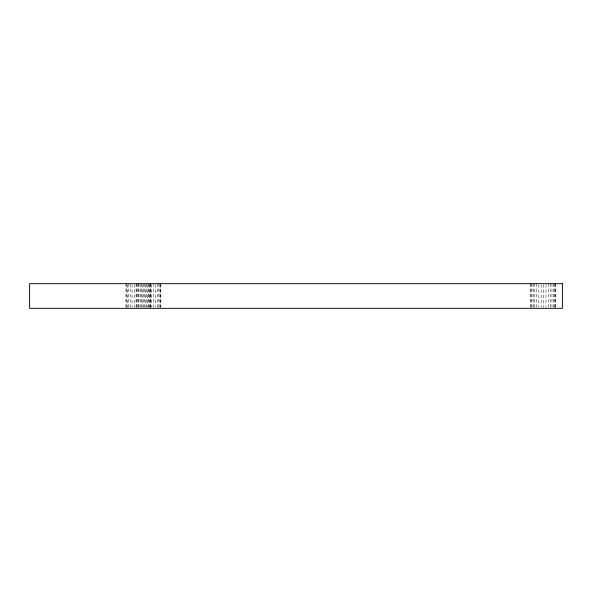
<?xml version="1.0" encoding="UTF-8"?>
<svg xmlns="http://www.w3.org/2000/svg" width="592" height="592" viewBox="0 0 592 592"><rect width="100%" height="100%" fill="white"/><g stroke="black" fill="none" stroke-linecap="round" stroke-linejoin="round"><path stroke-width="0.44" stroke-dasharray="2.96 2.22" d="M555.407 283.672L555.407 307.418M555.17 283.672L555.17 307.418M554.489 283.672L554.489 307.418M553.409 283.672L553.409 307.418M551.973 283.672L551.973 307.418M550.227 283.672L550.227 307.418M548.222 283.672L548.222 307.418M546.002 284.582L546.002 307.418M543.604 284.582L543.604 307.418M541.147 284.582L541.147 307.418M538.831 284.582L538.831 307.418M536.715 283.672L536.715 307.418M534.828 283.672L534.828 307.418M533.237 283.672L533.237 307.418M531.971 283.672L531.971 307.418M531.083 283.672L531.083 307.418M530.617 283.672L530.617 307.418M160.861 284.582L160.861 307.418M160.617 283.672L160.617 307.418M159.936 283.672L159.936 307.418M158.856 283.672L158.856 307.418M157.42 283.672L157.42 307.418M155.674 284.582L155.674 307.418M153.668 283.672L153.668 307.418M151.448 284.582L151.448 307.418M150.76 283.672L150.76 307.418M150.523 283.672L150.523 307.418M149.843 284.582L149.843 307.418M149.051 283.672L149.051 307.418M148.762 283.672L148.762 307.418M147.327 284.582L147.327 307.418M146.594 283.672L146.594 307.418M145.58 284.582L145.58 307.418M144.278 283.672L144.278 307.418M143.575 283.672L143.575 307.418M142.161 284.582L142.161 307.418M141.347 283.672L141.347 307.418M140.282 283.672L140.282 307.418M138.957 283.672L138.957 307.418M138.683 283.672L138.683 307.418M137.418 283.672L137.418 307.418M136.5 283.672L136.5 307.418M136.064 283.672L136.064 307.418M134.184 284.582L134.184 307.418M132.06 284.582L132.06 307.418M130.181 283.672L130.181 307.418M128.59 283.672L128.59 307.418M127.324 284.582L127.324 307.418M126.436 283.672L126.436 307.418M125.97 283.672L125.97 307.418"/><path stroke-width="0.89" d="M562.4 283.672L29.6 283.672L29.6 308.328L562.4 308.328L562.4 283.672"/></g></svg>
